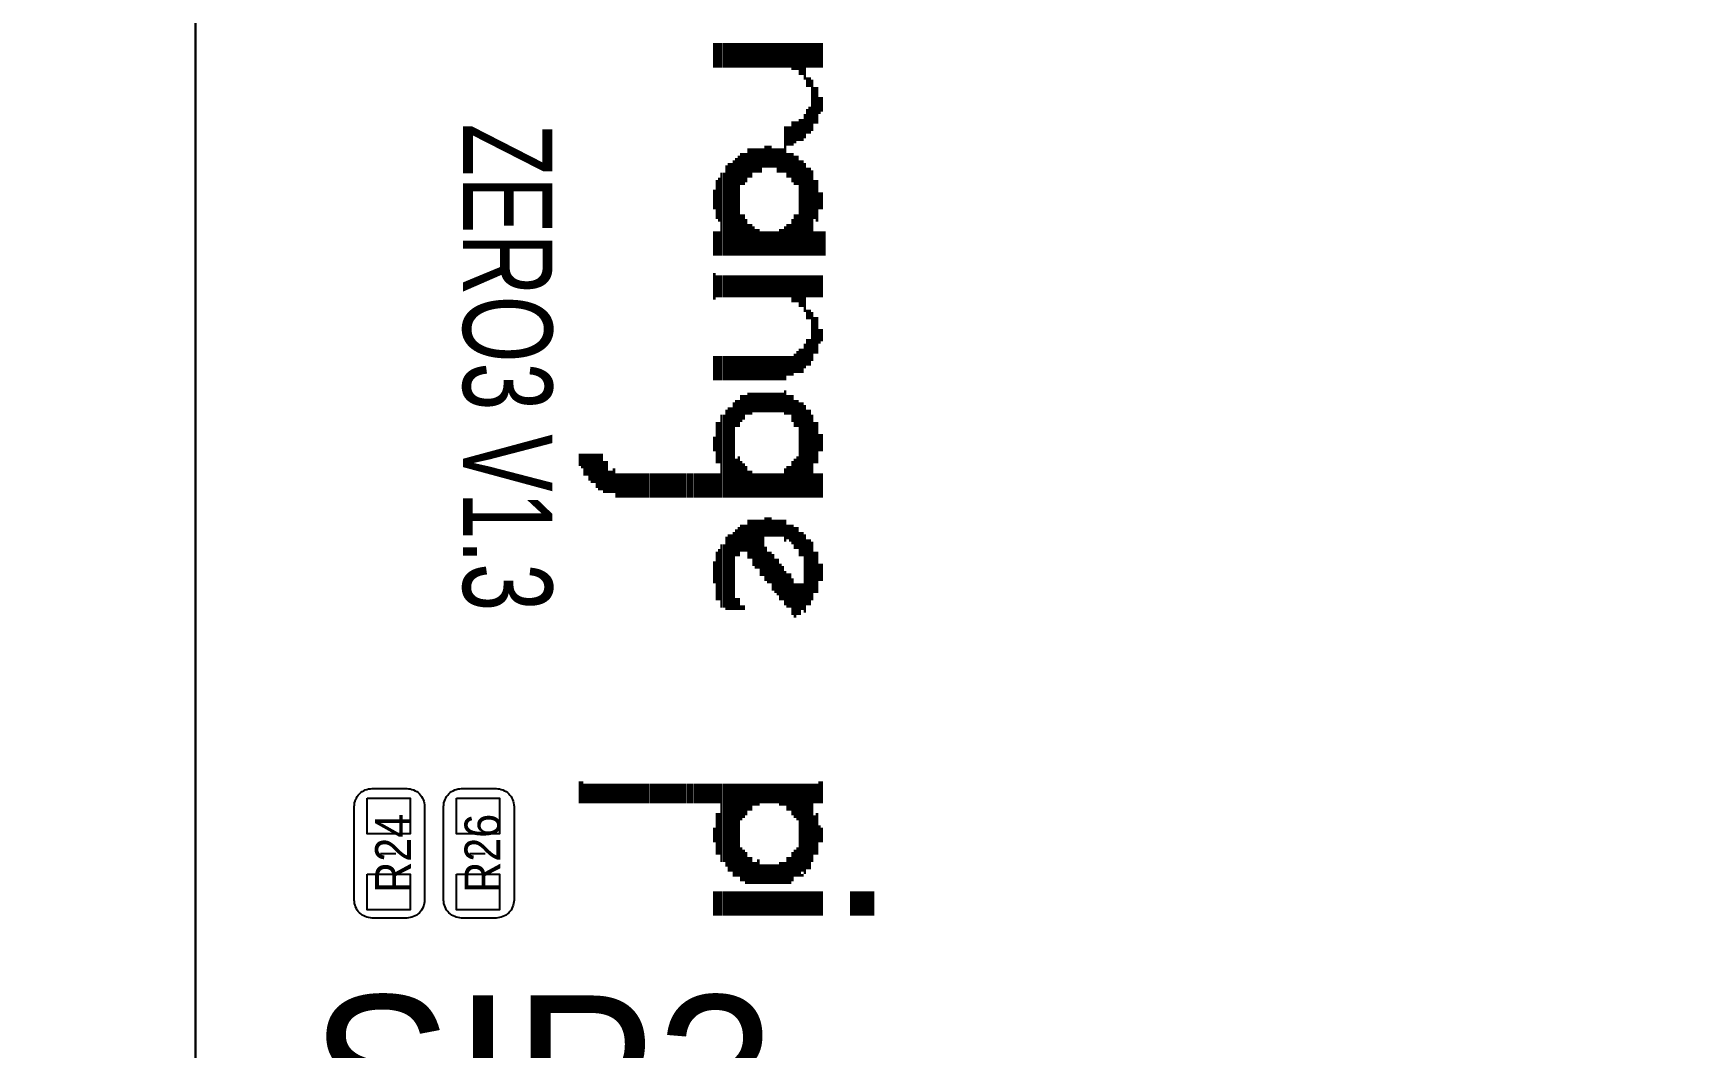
# Model space of a CAD drawing. Extents: x 0 to 107, y 0 to 124.
# Drawn here: x 48.83 to 60.68, y 22.49 to 29.7 of the extents above; entities that cross this region are included whole.
import ezdxf
from ezdxf.enums import TextEntityAlignment as Align

# ---------------------------------------------------------------- set-up
doc = ezdxf.new("R2010")
doc.units = 0
for name, color, linetype in [('BG_OUTLINE', 254, 'CONTINUOUS'), ('BG_SILKSCREEN_TOP', 3, 'CONTINUOUS'), ('PG_SILKSCREEN_TOP', 6, 'CONTINUOUS'), ('PIN_TOP', 80, 'CONTINUOUS'), ('RD_DISPLAY_TOP', 142, 'CONTINUOUS'), ('RD_SILKSCREEN_TOP', 142, 'CONTINUOUS')]:
    doc.layers.add(name, color=color, linetype=linetype)

msp = doc.modelspace()

# ---------------------------------------------------------------- linework, layer by layer
at = {"layer": 'BG_OUTLINE'}
for points in [[(0, 7.112), (0, 58.059066, -0.414214), (2.032, 60.091066), (47.950882, 60.091066, -0.414214), (49.982882, 58.059066), (49.982882, 7.112, -0.414214), (47.950882, 5.08), (2.032, 5.08, -0.414214), (0, 7.112)], [(49.982882, 7.112), (49.982882, 58.059066, -0.414214), (52.014882, 60.091066), (97.933764, 60.091066, -0.414214), (99.965764, 58.059066), (99.965764, 7.112, -0.414214), (97.933764, 5.08), (2.032, 5.08), (2.032, 2.032, 0.414214), (4.064, 0), (95.901764, 0, 0.414214), (97.933764, 2.032), (97.933764, 5.08)]]:
    msp.add_lwpolyline(points, format="xyb", dxfattribs=at)
at = {"layer": 'BG_SILKSCREEN_TOP', "const_width": 0.017272}
for points in [[(53.669184, 29.629862), (53.669184, 29.456126)], [(53.68671, 29.629862), (53.68671, 29.456126)], [(53.703982, 29.629862), (53.703982, 29.456126)], [(53.721254, 29.629862), (53.721254, 29.456126)], [(53.73878, 29.629862), (53.73878, 29.456126)], [(53.756052, 29.629862), (53.756052, 29.456126)], [(53.773578, 29.629862), (53.773578, 29.456126)], [(53.79085, 29.629862), (53.79085, 29.456126)], [(53.808122, 29.629862), (53.808122, 29.456126)], [(53.825648, 29.629862), (53.825648, 29.456126)], [(53.84292, 29.629862), (53.84292, 29.456126)], [(53.860446, 29.629862), (53.860446, 29.456126)], [(53.877718, 29.629862), (53.877718, 29.456126)], [(53.89499, 29.629862), (53.89499, 29.456126)], [(53.912516, 29.629862), (53.912516, 29.456126)], [(53.929788, 29.629862), (53.929788, 29.456126)], [(53.947314, 29.629862), (53.947314, 29.456126)], [(53.964586, 29.629862), (53.964586, 29.456126)], [(53.981858, 29.629862), (53.981858, 29.456126)], [(53.999384, 29.629862), (53.999384, 29.456126)], [(54.016656, 29.629862), (54.016656, 29.456126)], [(54.034182, 29.629862), (54.034182, 29.456126)], [(54.051454, 29.629862), (54.051454, 29.456126)], [(54.068726, 29.629862), (54.068726, 29.456126)], [(54.086252, 29.629862), (54.086252, 29.456126)], [(54.103524, 29.629862), (54.103524, 29.456126)], [(54.12105, 29.629862), (54.12105, 29.456126)], [(54.138322, 29.629862), (54.138322, 29.456126)], [(54.155594, 29.629862), (54.155594, 29.456126)], [(54.17312, 29.629862), (54.17312, 29.456126)], [(54.190392, 29.629862), (54.190392, 29.456126)], [(54.207918, 29.629862), (54.207918, 29.456126)], [(54.22519, 29.629862), (54.22519, 29.438854)], [(54.242462, 29.629862), (54.242462, 29.438854)], [(54.259988, 29.629862), (54.259988, 29.438854)], [(54.27726, 29.629862), (54.27726, 29.404056)], [(54.294786, 29.629862), (54.294786, 29.404056)], [(54.312058, 29.629862), (54.312058, 29.369258)], [(54.32933, 29.629862), (54.32933, 29.456126)], [(54.346856, 29.629862), (54.346856, 29.456126)], [(54.364128, 29.629862), (54.364128, 29.456126)], [(54.381654, 29.629862), (54.381654, 29.456126)], [(54.398926, 29.629862), (54.398926, 29.456126)], [(54.416198, 29.629862), (54.416198, 29.456126)], [(54.433724, 29.629862), (54.433724, 29.456126)], [(54.32933, 29.38653), (54.32933, 29.317188)], [(54.346856, 29.38653), (54.346856, 29.317188)], [(54.364128, 29.369258), (54.364128, 29.004514)], [(54.381654, 29.317188), (54.381654, 29.056584)], [(54.398926, 29.317188), (54.398926, 29.056584)], [(54.32933, 29.160724), (54.32933, 28.986988)], [(54.346856, 29.17825), (54.346856, 28.986988)], [(54.416198, 29.247592), (54.416198, 29.125926)], [(54.433724, 29.247592), (54.433724, 29.143452)], [(54.17312, 29.039058), (54.17312, 28.709112)], [(54.190392, 29.039058), (54.190392, 28.90012)], [(54.207918, 29.039058), (54.207918, 28.90012)], [(54.22519, 29.073856), (54.22519, 28.90012)], [(54.242462, 29.073856), (54.242462, 28.917646)], [(54.259988, 29.073856), (54.259988, 28.934918)], [(54.27726, 29.091382), (54.27726, 28.934918)], [(54.294786, 29.091382), (54.294786, 28.934918)], [(54.312058, 29.125926), (54.312058, 28.95219)], [(53.808122, 28.79598), (53.808122, 28.118308)], [(53.825648, 28.813252), (53.825648, 28.118308)], [(53.84292, 28.830778), (53.84292, 28.118308)], [(53.860446, 28.84805), (53.860446, 28.622244)], [(53.877718, 28.84805), (53.877718, 28.622244)], [(53.89499, 28.84805), (53.89499, 28.639516)], [(53.912516, 28.882848), (53.912516, 28.674314)], [(53.929788, 28.882848), (53.929788, 28.674314)], [(53.947314, 28.882848), (53.947314, 28.709112)], [(53.964586, 28.882848), (53.964586, 28.709112)], [(53.981858, 28.882848), (53.981858, 28.709112)], [(53.999384, 28.882848), (53.999384, 28.709112)], [(54.016656, 28.882848), (54.016656, 28.74391)], [(54.034182, 28.90012), (54.034182, 28.74391)], [(54.051454, 28.90012), (54.051454, 28.74391)], [(54.068726, 28.90012), (54.068726, 28.74391)], [(54.086252, 28.882848), (54.086252, 28.74391)], [(54.103524, 28.882848), (54.103524, 28.74391)], [(54.12105, 28.882848), (54.12105, 28.709112)], [(54.138322, 28.882848), (54.138322, 28.709112)], [(54.155594, 28.882848), (54.155594, 28.709112)], [(54.190392, 28.84805), (54.190392, 28.674314)], [(54.207918, 28.84805), (54.207918, 28.674314)], [(54.22519, 28.84805), (54.22519, 28.639516)], [(54.242462, 28.830778), (54.242462, 28.622244)], [(54.259988, 28.830778), (54.259988, 28.622244)], [(54.27726, 28.79598), (54.27726, 28.118308)], [(54.294786, 28.79598), (54.294786, 28.118308)], [(53.703982, 28.674314), (53.703982, 28.36164)], [(53.721254, 28.709112), (53.721254, 28.118308)], [(53.73878, 28.709112), (53.73878, 28.118308)], [(53.756052, 28.761182), (53.756052, 28.118308)], [(53.773578, 28.778454), (53.773578, 28.118308)], [(53.79085, 28.778454), (53.79085, 28.118308)], [(54.312058, 28.778454), (54.312058, 28.118308)], [(54.32933, 28.74391), (54.32933, 28.118308)], [(54.346856, 28.74391), (54.346856, 28.118308)], [(54.364128, 28.726384), (54.364128, 28.118308)], [(53.669184, 28.587446), (53.669184, 28.448508)], [(53.68671, 28.657042), (53.68671, 28.378912)], [(54.381654, 28.657042), (54.381654, 28.378912)], [(54.398926, 28.657042), (54.398926, 28.36164)], [(54.416198, 28.570174), (54.416198, 28.448508)], [(54.433724, 28.570174), (54.433724, 28.448508)], [(53.860446, 28.41371), (53.860446, 28.118308)], [(53.877718, 28.41371), (53.877718, 28.118308)], [(53.89499, 28.378912), (53.89499, 28.118308)], [(53.912516, 28.344114), (53.912516, 28.118308)], [(53.929788, 28.344114), (53.929788, 28.118308)], [(53.947314, 28.326842), (53.947314, 28.118308)], [(54.17312, 28.326842), (54.17312, 28.118308)], [(54.190392, 28.344114), (54.190392, 28.118308)], [(54.207918, 28.344114), (54.207918, 28.118308)], [(54.22519, 28.378912), (54.22519, 28.118308)], [(54.242462, 28.41371), (54.242462, 28.118308)], [(54.259988, 28.41371), (54.259988, 28.118308)], [(53.669184, 28.292044), (53.669184, 28.118308)], [(53.68671, 28.292044), (53.68671, 28.118308)], [(53.703982, 28.292044), (53.703982, 28.118308)], [(53.964586, 28.309316), (53.964586, 28.118308)], [(53.981858, 28.309316), (53.981858, 28.118308)], [(53.999384, 28.292044), (53.999384, 28.118308)], [(54.016656, 28.292044), (54.016656, 28.118308)], [(54.034182, 28.292044), (54.034182, 28.118308)], [(54.051454, 28.292044), (54.051454, 28.118308)], [(54.068726, 28.292044), (54.068726, 28.118308)], [(54.086252, 28.292044), (54.086252, 28.118308)], [(54.103524, 28.292044), (54.103524, 28.118308)], [(54.12105, 28.292044), (54.12105, 28.118308)], [(54.138322, 28.309316), (54.138322, 28.118308)], [(54.155594, 28.309316), (54.155594, 28.118308)], [(54.381654, 28.292044), (54.381654, 28.118308)], [(54.398926, 28.292044), (54.398926, 28.118308)], [(54.416198, 28.292044), (54.416198, 28.118308)], [(54.433724, 28.292044), (54.433724, 28.118308)], [(54.450996, 28.292044), (54.450996, 28.118308)], [(53.669184, 27.996642), (53.669184, 27.805634)], [(53.68671, 27.97937), (53.68671, 27.822906)], [(53.703982, 27.97937), (53.703982, 27.822906)], [(53.721254, 27.97937), (53.721254, 27.822906)], [(53.73878, 27.97937), (53.73878, 27.822906)], [(53.756052, 27.97937), (53.756052, 27.822906)], [(53.773578, 27.97937), (53.773578, 27.822906)], [(53.79085, 27.97937), (53.79085, 27.822906)], [(53.808122, 27.97937), (53.808122, 27.822906)], [(53.825648, 27.97937), (53.825648, 27.822906)], [(53.84292, 27.97937), (53.84292, 27.822906)], [(53.860446, 27.97937), (53.860446, 27.822906)], [(53.877718, 27.97937), (53.877718, 27.822906)], [(53.89499, 27.97937), (53.89499, 27.822906)], [(53.912516, 27.97937), (53.912516, 27.822906)], [(53.929788, 27.97937), (53.929788, 27.822906)], [(53.947314, 27.97937), (53.947314, 27.822906)], [(53.964586, 27.97937), (53.964586, 27.822906)], [(53.981858, 27.97937), (53.981858, 27.822906)], [(53.999384, 27.97937), (53.999384, 27.822906)], [(54.016656, 27.97937), (54.016656, 27.822906)], [(54.034182, 27.97937), (54.034182, 27.822906)], [(54.051454, 27.97937), (54.051454, 27.822906)], [(54.068726, 27.97937), (54.068726, 27.822906)], [(54.086252, 27.97937), (54.086252, 27.822906)], [(54.103524, 27.97937), (54.103524, 27.822906)], [(54.12105, 27.97937), (54.12105, 27.822906)], [(54.138322, 27.97937), (54.138322, 27.822906)], [(54.155594, 27.97937), (54.155594, 27.822906)], [(54.17312, 27.97937), (54.17312, 27.822906)], [(54.190392, 27.97937), (54.190392, 27.822906)], [(54.207918, 27.97937), (54.207918, 27.822906)], [(54.22519, 27.97937), (54.22519, 27.788108)], [(54.242462, 27.97937), (54.242462, 27.788108)], [(54.259988, 27.97937), (54.259988, 27.788108)], [(54.27726, 27.97937), (54.27726, 27.753564)], [(54.294786, 27.97937), (54.294786, 27.753564)], [(54.312058, 27.97937), (54.312058, 27.718766)], [(54.32933, 27.97937), (54.32933, 27.822906)], [(54.346856, 27.97937), (54.346856, 27.822906)], [(54.364128, 27.97937), (54.364128, 27.822906)], [(54.381654, 27.97937), (54.381654, 27.822906)], [(54.398926, 27.97937), (54.398926, 27.822906)], [(54.416198, 27.97937), (54.416198, 27.822906)], [(54.433724, 27.97937), (54.433724, 27.822906)], [(54.32933, 27.736038), (54.32933, 27.666696)], [(54.346856, 27.736038), (54.346856, 27.666696)], [(54.364128, 27.718766), (54.364128, 27.371294)], [(54.381654, 27.683968), (54.381654, 27.423364)], [(54.398926, 27.683968), (54.398926, 27.423364)], [(54.312058, 27.49296), (54.312058, 27.31897)], [(54.32933, 27.527504), (54.32933, 27.336496)], [(54.346856, 27.527504), (54.346856, 27.336496)], [(54.416198, 27.5971), (54.416198, 27.49296)], [(54.433724, 27.5971), (54.433724, 27.510232)], [(53.669184, 27.405838), (53.669184, 27.232102)], [(53.68671, 27.405838), (53.68671, 27.232102)], [(53.703982, 27.405838), (53.703982, 27.232102)], [(53.721254, 27.405838), (53.721254, 27.232102)], [(53.73878, 27.405838), (53.73878, 27.232102)], [(53.756052, 27.405838), (53.756052, 27.232102)], [(53.773578, 27.405838), (53.773578, 27.232102)], [(53.79085, 27.405838), (53.79085, 27.232102)], [(53.808122, 27.405838), (53.808122, 27.232102)], [(53.825648, 27.405838), (53.825648, 27.232102)], [(53.84292, 27.405838), (53.84292, 27.232102)], [(53.860446, 27.405838), (53.860446, 27.232102)], [(53.877718, 27.405838), (53.877718, 27.232102)], [(53.89499, 27.405838), (53.89499, 27.232102)], [(53.912516, 27.405838), (53.912516, 27.232102)], [(53.929788, 27.405838), (53.929788, 27.232102)], [(53.947314, 27.405838), (53.947314, 27.232102)], [(53.964586, 27.405838), (53.964586, 27.232102)], [(53.981858, 27.405838), (53.981858, 27.232102)], [(53.999384, 27.405838), (53.999384, 27.232102)], [(54.016656, 27.405838), (54.016656, 27.232102)], [(54.034182, 27.405838), (54.034182, 27.232102)], [(54.051454, 27.405838), (54.051454, 27.232102)], [(54.068726, 27.405838), (54.068726, 27.232102)], [(54.086252, 27.405838), (54.086252, 27.232102)], [(54.103524, 27.405838), (54.103524, 27.232102)], [(54.12105, 27.405838), (54.12105, 27.232102)], [(54.138322, 27.405838), (54.138322, 27.232102)], [(54.155594, 27.405838), (54.155594, 27.232102)], [(54.17312, 27.405838), (54.17312, 27.232102)], [(54.190392, 27.405838), (54.190392, 27.2669)], [(54.207918, 27.405838), (54.207918, 27.2669)], [(54.22519, 27.405838), (54.22519, 27.2669)], [(54.242462, 27.423364), (54.242462, 27.284426)], [(54.259988, 27.440636), (54.259988, 27.284426)], [(54.27726, 27.458162), (54.27726, 27.284426)], [(54.294786, 27.458162), (54.294786, 27.284426)], [(53.912516, 27.145234), (53.912516, 26.989024)], [(53.929788, 27.145234), (53.929788, 26.989024)], [(53.947314, 27.145234), (53.947314, 27.006296)], [(53.964586, 27.145234), (53.964586, 27.006296)], [(53.981858, 27.145234), (53.981858, 27.006296)], [(53.999384, 27.145234), (53.999384, 27.006296)], [(54.016656, 27.145234), (54.016656, 27.006296)], [(54.034182, 27.145234), (54.034182, 27.006296)], [(54.051454, 27.145234), (54.051454, 27.006296)], [(54.068726, 27.145234), (54.068726, 27.006296)], [(54.086252, 27.145234), (54.086252, 27.006296)], [(54.103524, 27.145234), (54.103524, 27.006296)], [(54.12105, 27.145234), (54.12105, 27.006296)], [(54.138322, 27.145234), (54.138322, 27.006296)], [(54.155594, 27.145234), (54.155594, 27.006296)], [(54.17312, 27.16276), (54.17312, 26.989024)], [(53.756052, 27.023822), (53.756052, 26.39822)], [(53.773578, 27.041094), (53.773578, 26.39822)], [(53.79085, 27.041094), (53.79085, 26.39822)], [(53.808122, 27.075892), (53.808122, 26.39822)], [(53.825648, 27.093164), (53.825648, 26.902156)], [(53.84292, 27.093164), (53.84292, 26.902156)], [(53.860446, 27.127962), (53.860446, 26.936954)], [(53.877718, 27.127962), (53.877718, 26.954226)], [(53.89499, 27.127962), (53.89499, 26.989024)], [(54.190392, 27.127962), (54.190392, 26.989024)], [(54.207918, 27.127962), (54.207918, 26.989024)], [(54.22519, 27.127962), (54.22519, 26.936954)], [(54.242462, 27.093164), (54.242462, 26.902156)], [(54.259988, 27.093164), (54.259988, 26.902156)], [(54.27726, 27.075892), (54.27726, 26.39822)], [(54.294786, 27.075892), (54.294786, 26.39822)], [(54.312058, 27.058366), (54.312058, 26.39822)], [(54.32933, 27.023822), (54.32933, 26.39822)], [(54.346856, 27.023822), (54.346856, 26.39822)], [(53.68671, 26.936954), (53.68671, 26.641552)], [(53.703982, 26.936954), (53.703982, 26.641552)], [(53.721254, 26.989024), (53.721254, 26.39822)], [(53.73878, 26.989024), (53.73878, 26.39822)], [(54.364128, 26.989024), (54.364128, 26.39822)], [(54.381654, 26.936954), (54.381654, 26.641552)], [(54.398926, 26.936954), (54.398926, 26.641552)], [(53.669184, 26.83256), (53.669184, 26.72842)], [(54.416198, 26.850086), (54.416198, 26.72842)], [(54.433724, 26.850086), (54.433724, 26.72842)], [(52.713636, 26.710894), (52.713636, 26.624026)], [(52.730908, 26.710894), (52.730908, 26.606754)], [(52.748434, 26.710894), (52.748434, 26.554684)], [(52.765706, 26.710894), (52.765706, 26.554684)], [(52.783232, 26.710894), (52.783232, 26.519886)], [(52.800504, 26.710894), (52.800504, 26.502614)], [(52.817776, 26.710894), (52.817776, 26.502614)], [(52.835302, 26.710894), (52.835302, 26.467816)], [(52.852574, 26.710894), (52.852574, 26.45029)], [(52.8701, 26.710894), (52.8701, 26.45029)], [(53.825648, 26.67635), (53.825648, 26.39822)], [(53.84292, 26.693622), (53.84292, 26.39822)], [(54.242462, 26.67635), (54.242462, 26.39822)], [(54.259988, 26.693622), (54.259988, 26.39822)], [(52.887372, 26.658824), (52.887372, 26.433018)], [(52.904644, 26.658824), (52.904644, 26.433018)], [(52.92217, 26.589482), (52.92217, 26.433018)], [(52.939442, 26.589482), (52.939442, 26.433018)], [(52.956968, 26.606754), (52.956968, 26.433018)], [(52.97424, 26.571956), (52.97424, 26.39822)], [(52.991512, 26.571956), (52.991512, 26.39822)], [(53.009038, 26.571956), (53.009038, 26.39822)], [(53.02631, 26.571956), (53.02631, 26.39822)], [(53.043836, 26.571956), (53.043836, 26.39822)], [(53.061108, 26.571956), (53.061108, 26.39822)], [(53.07838, 26.571956), (53.07838, 26.39822)], [(53.095906, 26.571956), (53.095906, 26.39822)], [(53.113178, 26.571956), (53.113178, 26.39822)], [(53.130704, 26.571956), (53.130704, 26.39822)], [(53.147976, 26.571956), (53.147976, 26.39822)], [(53.165248, 26.571956), (53.165248, 26.39822)], [(53.182774, 26.571956), (53.182774, 26.39822)], [(53.200046, 26.571956), (53.200046, 26.39822)], [(53.217572, 26.571956), (53.217572, 26.39822)], [(53.234844, 26.571956), (53.234844, 26.39822)], [(53.252116, 26.571956), (53.252116, 26.39822)], [(53.269642, 26.571956), (53.269642, 26.39822)], [(53.286914, 26.571956), (53.286914, 26.39822)], [(53.30444, 26.571956), (53.30444, 26.39822)], [(53.321712, 26.571956), (53.321712, 26.39822)], [(53.338984, 26.571956), (53.338984, 26.39822)], [(53.35651, 26.571956), (53.35651, 26.39822)], [(53.373782, 26.571956), (53.373782, 26.39822)], [(53.391308, 26.571956), (53.391308, 26.39822)], [(53.40858, 26.571956), (53.40858, 26.39822)], [(53.425852, 26.571956), (53.425852, 26.39822)], [(53.443378, 26.571956), (53.443378, 26.39822)], [(53.46065, 26.571956), (53.46065, 26.39822)], [(53.478176, 26.571956), (53.478176, 26.39822)], [(53.495448, 26.571956), (53.495448, 26.39822)], [(53.51272, 26.571956), (53.51272, 26.39822)], [(53.530246, 26.571956), (53.530246, 26.39822)], [(53.547518, 26.571956), (53.547518, 26.39822)], [(53.565044, 26.571956), (53.565044, 26.39822)], [(53.582316, 26.571956), (53.582316, 26.39822)], [(53.599842, 26.571956), (53.599842, 26.39822)], [(53.617114, 26.571956), (53.617114, 26.39822)], [(53.634386, 26.571956), (53.634386, 26.39822)], [(53.651912, 26.571956), (53.651912, 26.39822)], [(53.669184, 26.571956), (53.669184, 26.39822)], [(53.68671, 26.571956), (53.68671, 26.39822)], [(53.703982, 26.571956), (53.703982, 26.39822)], [(53.860446, 26.658824), (53.860446, 26.39822)], [(53.877718, 26.641552), (53.877718, 26.39822)], [(53.89499, 26.624026), (53.89499, 26.39822)], [(53.912516, 26.589482), (53.912516, 26.39822)], [(53.929788, 26.589482), (53.929788, 26.39822)], [(53.947314, 26.571956), (53.947314, 26.39822)], [(53.964586, 26.571956), (53.964586, 26.39822)], [(53.981858, 26.571956), (53.981858, 26.39822)], [(53.999384, 26.571956), (53.999384, 26.39822)], [(54.016656, 26.571956), (54.016656, 26.39822)], [(54.034182, 26.571956), (54.034182, 26.39822)], [(54.051454, 26.571956), (54.051454, 26.39822)], [(54.068726, 26.571956), (54.068726, 26.39822)], [(54.086252, 26.571956), (54.086252, 26.39822)], [(54.103524, 26.571956), (54.103524, 26.39822)], [(54.12105, 26.571956), (54.12105, 26.39822)], [(54.138322, 26.571956), (54.138322, 26.39822)], [(54.155594, 26.571956), (54.155594, 26.39822)], [(54.17312, 26.606754), (54.17312, 26.39822)], [(54.190392, 26.624026), (54.190392, 26.39822)], [(54.207918, 26.624026), (54.207918, 26.39822)], [(54.22519, 26.658824), (54.22519, 26.39822)], [(54.381654, 26.571956), (54.381654, 26.39822)], [(54.398926, 26.571956), (54.398926, 26.39822)], [(54.416198, 26.571956), (54.416198, 26.39822)], [(54.433724, 26.571956), (54.433724, 26.39822)], [(53.84292, 26.189686), (53.84292, 25.981152)], [(53.860446, 26.207212), (53.860446, 26.01595)], [(53.877718, 26.207212), (53.877718, 26.01595)], [(53.89499, 26.207212), (53.89499, 26.01595)], [(53.912516, 26.241756), (53.912516, 25.96388)], [(53.929788, 26.241756), (53.929788, 25.96388)], [(53.947314, 26.241756), (53.947314, 25.91181)], [(53.964586, 26.241756), (53.964586, 25.894284)], [(53.981858, 26.241756), (53.981858, 25.894284)], [(53.999384, 26.241756), (53.999384, 25.842214)], [(54.016656, 26.241756), (54.016656, 25.842214)], [(54.034182, 26.259282), (54.034182, 26.120344)], [(54.051454, 26.259282), (54.051454, 26.120344)], [(54.068726, 26.259282), (54.068726, 26.120344)], [(54.086252, 26.241756), (54.086252, 26.120344)], [(54.103524, 26.241756), (54.103524, 26.120344)], [(54.12105, 26.241756), (54.12105, 26.120344)], [(54.138322, 26.241756), (54.138322, 26.120344)], [(54.155594, 26.241756), (54.155594, 26.120344)], [(54.17312, 26.241756), (54.17312, 26.085546)], [(54.190392, 26.207212), (54.190392, 26.102818)], [(54.207918, 26.207212), (54.207918, 26.085546)], [(54.22519, 26.207212), (54.22519, 26.06802)], [(54.242462, 26.189686), (54.242462, 26.033476)], [(54.259988, 26.189686), (54.259988, 26.033476)], [(53.721254, 26.06802), (53.721254, 25.616408)], [(53.73878, 26.06802), (53.73878, 25.616408)], [(53.756052, 26.120344), (53.756052, 25.599136)], [(53.773578, 26.137616), (53.773578, 25.599136)], [(53.79085, 26.137616), (53.79085, 25.599136)], [(53.808122, 26.154888), (53.808122, 25.599136)], [(53.825648, 26.172414), (53.825648, 25.981152)], [(54.27726, 26.154888), (54.27726, 25.981152)], [(54.294786, 26.154888), (54.294786, 25.981152)], [(54.312058, 26.137616), (54.312058, 25.58161)], [(54.32933, 26.102818), (54.32933, 25.63368)], [(54.346856, 26.102818), (54.346856, 25.63368)], [(54.364128, 26.085546), (54.364128, 25.668478)], [(53.68671, 26.01595), (53.68671, 25.668478)], [(53.703982, 26.033476), (53.703982, 25.668478)], [(54.034182, 26.050748), (54.034182, 25.807416)], [(54.051454, 26.01595), (54.051454, 25.790144)], [(54.068726, 26.01595), (54.068726, 25.790144)], [(54.086252, 25.998678), (54.086252, 25.738074)], [(54.103524, 25.96388), (54.103524, 25.720548)], [(54.12105, 25.96388), (54.12105, 25.703276)], [(54.381654, 26.01595), (54.381654, 25.720548)], [(54.398926, 26.01595), (54.398926, 25.720548)], [(53.669184, 25.946608), (53.669184, 25.790144)], [(54.138322, 25.929082), (54.138322, 25.668478)], [(54.155594, 25.91181), (54.155594, 25.668478)], [(54.17312, 25.877012), (54.17312, 25.63368)], [(54.190392, 25.85974), (54.190392, 25.616408)], [(54.207918, 25.85974), (54.207918, 25.616408)], [(54.416198, 25.929082), (54.416198, 25.807416)], [(54.433724, 25.929082), (54.433724, 25.807416)], [(54.22519, 25.824942), (54.22519, 25.564338)], [(54.242462, 25.790144), (54.242462, 25.546812)], [(54.259988, 25.790144), (54.259988, 25.564338)], [(54.27726, 25.790144), (54.27726, 25.564338)], [(54.294786, 25.790144), (54.294786, 25.599136)], [(53.825648, 25.686004), (53.825648, 25.599136)], [(53.84292, 25.686004), (53.84292, 25.599136)], [(53.860446, 25.63368), (53.860446, 25.599136)], [(53.877718, 25.63368), (53.877718, 25.599136)], [(52.713636, 24.38273), (52.713636, 24.22652)], [(52.730908, 24.38273), (52.730908, 24.22652)], [(52.748434, 24.365458), (52.748434, 24.22652)], [(52.765706, 24.365458), (52.765706, 24.22652)], [(52.783232, 24.365458), (52.783232, 24.22652)], [(52.800504, 24.365458), (52.800504, 24.22652)], [(52.817776, 24.365458), (52.817776, 24.22652)], [(52.835302, 24.365458), (52.835302, 24.22652)], [(52.852574, 24.365458), (52.852574, 24.22652)], [(52.8701, 24.365458), (52.8701, 24.22652)], [(52.887372, 24.365458), (52.887372, 24.22652)], [(52.904644, 24.365458), (52.904644, 24.22652)], [(52.92217, 24.365458), (52.92217, 24.22652)], [(52.939442, 24.365458), (52.939442, 24.22652)], [(52.956968, 24.365458), (52.956968, 24.22652)], [(52.97424, 24.365458), (52.97424, 24.22652)], [(52.991512, 24.365458), (52.991512, 24.22652)], [(53.009038, 24.365458), (53.009038, 24.22652)], [(53.02631, 24.365458), (53.02631, 24.22652)], [(53.043836, 24.365458), (53.043836, 24.22652)], [(53.061108, 24.365458), (53.061108, 24.22652)], [(53.07838, 24.365458), (53.07838, 24.22652)], [(53.095906, 24.365458), (53.095906, 24.22652)], [(53.113178, 24.365458), (53.113178, 24.22652)], [(53.130704, 24.365458), (53.130704, 24.22652)], [(53.147976, 24.365458), (53.147976, 24.22652)], [(53.165248, 24.365458), (53.165248, 24.22652)], [(53.182774, 24.365458), (53.182774, 24.22652)], [(53.200046, 24.365458), (53.200046, 24.22652)], [(53.217572, 24.365458), (53.217572, 24.22652)], [(53.234844, 24.365458), (53.234844, 24.22652)], [(53.252116, 24.365458), (53.252116, 24.22652)], [(53.269642, 24.365458), (53.269642, 24.22652)], [(53.286914, 24.365458), (53.286914, 24.22652)], [(53.30444, 24.365458), (53.30444, 24.22652)], [(53.321712, 24.365458), (53.321712, 24.22652)], [(53.338984, 24.365458), (53.338984, 24.22652)], [(53.35651, 24.365458), (53.35651, 24.22652)], [(53.373782, 24.365458), (53.373782, 24.22652)], [(53.391308, 24.365458), (53.391308, 24.22652)], [(53.40858, 24.365458), (53.40858, 24.22652)], [(53.425852, 24.365458), (53.425852, 24.22652)], [(53.443378, 24.365458), (53.443378, 24.22652)], [(53.46065, 24.365458), (53.46065, 24.22652)], [(53.478176, 24.365458), (53.478176, 24.22652)], [(53.495448, 24.365458), (53.495448, 24.22652)], [(53.51272, 24.365458), (53.51272, 24.22652)], [(53.530246, 24.365458), (53.530246, 24.22652)], [(53.547518, 24.365458), (53.547518, 24.22652)], [(53.565044, 24.365458), (53.565044, 24.22652)], [(53.582316, 24.365458), (53.582316, 24.22652)], [(53.599842, 24.365458), (53.599842, 24.22652)], [(53.617114, 24.365458), (53.617114, 24.22652)], [(53.634386, 24.365458), (53.634386, 24.22652)], [(53.651912, 24.365458), (53.651912, 24.22652)], [(53.669184, 24.365458), (53.669184, 24.22652)], [(53.68671, 24.365458), (53.68671, 24.22652)], [(53.703982, 24.365458), (53.703982, 24.22652)], [(53.721254, 24.365458), (53.721254, 23.809452)], [(53.73878, 24.365458), (53.73878, 23.809452)], [(53.756052, 24.365458), (53.756052, 23.774654)], [(53.773578, 24.365458), (53.773578, 23.739856)], [(53.79085, 24.365458), (53.79085, 23.739856)], [(53.808122, 24.365458), (53.808122, 23.705312)], [(53.825648, 24.365458), (53.825648, 23.705312)], [(53.84292, 24.365458), (53.84292, 23.705312)], [(53.860446, 24.365458), (53.860446, 24.104854)], [(53.877718, 24.365458), (53.877718, 24.122126)], [(53.89499, 24.365458), (53.89499, 24.139652)], [(53.912516, 24.365458), (53.912516, 24.174196)], [(53.929788, 24.365458), (53.929788, 24.174196)], [(53.947314, 24.365458), (53.947314, 24.208994)], [(53.964586, 24.365458), (53.964586, 24.208994)], [(53.981858, 24.365458), (53.981858, 24.208994)], [(53.999384, 24.365458), (53.999384, 24.22652)], [(54.016656, 24.365458), (54.016656, 24.22652)], [(54.034182, 24.365458), (54.034182, 24.22652)], [(54.051454, 24.365458), (54.051454, 24.22652)], [(54.068726, 24.365458), (54.068726, 24.22652)], [(54.086252, 24.365458), (54.086252, 24.22652)], [(54.103524, 24.365458), (54.103524, 24.22652)], [(54.12105, 24.365458), (54.12105, 24.22652)], [(54.138322, 24.365458), (54.138322, 24.208994)], [(54.155594, 24.365458), (54.155594, 24.208994)], [(54.17312, 24.365458), (54.17312, 24.208994)], [(54.190392, 24.365458), (54.190392, 24.174196)], [(54.207918, 24.365458), (54.207918, 24.174196)], [(54.22519, 24.365458), (54.22519, 24.139652)], [(54.242462, 24.365458), (54.242462, 24.122126)], [(54.259988, 24.365458), (54.259988, 24.104854)], [(54.27726, 24.365458), (54.27726, 23.705312)], [(54.294786, 24.365458), (54.294786, 23.739856)], [(54.312058, 24.365458), (54.312058, 23.722584)], [(54.32933, 24.365458), (54.32933, 23.757382)], [(54.346856, 24.365458), (54.346856, 23.757382)], [(54.364128, 24.365458), (54.364128, 23.809452)], [(54.381654, 24.365458), (54.381654, 24.22652)], [(54.398926, 24.365458), (54.398926, 24.22652)], [(54.416198, 24.38273), (54.416198, 24.22652)], [(54.433724, 24.38273), (54.433724, 24.22652)], [(53.669184, 24.052784), (53.669184, 23.94839)], [(53.68671, 24.156924), (53.68671, 23.861522)], [(53.703982, 24.156924), (53.703982, 23.861522)], [(54.381654, 24.139652), (54.381654, 23.861522)], [(54.398926, 24.156924), (54.398926, 23.861522)], [(54.416198, 24.070056), (54.416198, 23.94839)], [(54.433724, 24.052784), (54.433724, 23.94839)], [(53.860446, 23.913592), (53.860446, 23.670514)], [(53.877718, 23.89632), (53.877718, 23.670514)], [(53.89499, 23.879048), (53.89499, 23.652988)], [(53.912516, 23.84425), (53.912516, 23.652988)], [(53.929788, 23.84425), (53.929788, 23.652988)], [(53.981858, 23.826724), (53.981858, 23.652988)], [(54.190392, 23.84425), (54.190392, 23.652988)], [(54.207918, 23.84425), (54.207918, 23.652988)], [(54.22519, 23.879048), (54.22519, 23.670514)], [(54.242462, 23.89632), (54.242462, 23.705312)], [(54.259988, 23.913592), (54.259988, 23.705312)], [(53.947314, 23.809452), (53.947314, 23.652988)], [(53.964586, 23.809452), (53.964586, 23.652988)], [(53.999384, 23.79218), (53.999384, 23.652988)], [(54.016656, 23.79218), (54.016656, 23.652988)], [(54.034182, 23.79218), (54.034182, 23.652988)], [(54.051454, 23.79218), (54.051454, 23.652988)], [(54.068726, 23.79218), (54.068726, 23.652988)], [(54.086252, 23.79218), (54.086252, 23.652988)], [(54.103524, 23.79218), (54.103524, 23.652988)], [(54.12105, 23.79218), (54.12105, 23.652988)], [(54.138322, 23.809452), (54.138322, 23.652988)], [(54.155594, 23.809452), (54.155594, 23.652988)], [(54.17312, 23.809452), (54.17312, 23.652988)], [(54.294786, 23.722584), (54.294786, 23.705312)], [(53.669184, 23.600918), (53.669184, 23.427182)], [(53.68671, 23.600918), (53.68671, 23.427182)], [(53.703982, 23.600918), (53.703982, 23.427182)], [(53.721254, 23.600918), (53.721254, 23.427182)], [(53.73878, 23.600918), (53.73878, 23.427182)], [(53.756052, 23.600918), (53.756052, 23.427182)], [(53.773578, 23.600918), (53.773578, 23.427182)], [(53.79085, 23.600918), (53.79085, 23.427182)], [(53.808122, 23.600918), (53.808122, 23.427182)], [(53.825648, 23.600918), (53.825648, 23.427182)], [(53.84292, 23.600918), (53.84292, 23.427182)], [(53.860446, 23.600918), (53.860446, 23.427182)], [(53.877718, 23.600918), (53.877718, 23.427182)], [(53.89499, 23.600918), (53.89499, 23.427182)], [(53.912516, 23.600918), (53.912516, 23.427182)], [(53.929788, 23.600918), (53.929788, 23.427182)], [(53.947314, 23.600918), (53.947314, 23.427182)], [(53.964586, 23.600918), (53.964586, 23.427182)], [(53.981858, 23.600918), (53.981858, 23.427182)], [(53.999384, 23.600918), (53.999384, 23.427182)], [(54.016656, 23.600918), (54.016656, 23.427182)], [(54.034182, 23.600918), (54.034182, 23.427182)], [(54.051454, 23.600918), (54.051454, 23.427182)], [(54.068726, 23.600918), (54.068726, 23.427182)], [(54.086252, 23.600918), (54.086252, 23.427182)], [(54.103524, 23.600918), (54.103524, 23.427182)], [(54.12105, 23.600918), (54.12105, 23.427182)], [(54.138322, 23.600918), (54.138322, 23.427182)], [(54.155594, 23.600918), (54.155594, 23.427182)], [(54.17312, 23.600918), (54.17312, 23.427182)], [(54.190392, 23.600918), (54.190392, 23.427182)], [(54.207918, 23.600918), (54.207918, 23.427182)], [(54.22519, 23.600918), (54.22519, 23.427182)], [(54.242462, 23.600918), (54.242462, 23.427182)], [(54.259988, 23.600918), (54.259988, 23.427182)], [(54.27726, 23.600918), (54.27726, 23.427182)], [(54.294786, 23.600918), (54.294786, 23.427182)], [(54.312058, 23.600918), (54.312058, 23.427182)], [(54.32933, 23.600918), (54.32933, 23.427182)], [(54.346856, 23.600918), (54.346856, 23.427182)], [(54.364128, 23.600918), (54.364128, 23.427182)], [(54.381654, 23.600918), (54.381654, 23.427182)], [(54.398926, 23.600918), (54.398926, 23.427182)], [(54.416198, 23.600918), (54.416198, 23.427182)], [(54.433724, 23.600918), (54.433724, 23.427182)], [(54.642004, 23.600918), (54.642004, 23.427182)], [(54.65953, 23.600918), (54.65953, 23.427182)], [(54.676802, 23.600918), (54.676802, 23.427182)], [(54.694074, 23.600918), (54.694074, 23.427182)], [(54.7116, 23.600918), (54.7116, 23.427182)], [(54.728872, 23.600918), (54.728872, 23.427182)], [(54.746398, 23.600918), (54.746398, 23.427182)], [(54.76367, 23.600918), (54.76367, 23.427182)], [(54.780942, 23.600918), (54.780942, 23.427182)], [(54.798468, 23.600918), (54.798468, 23.427182)]]:
    msp.add_lwpolyline(points, dxfattribs=at)
at = {"layer": 'PG_SILKSCREEN_TOP'}
for points in [[(51.111404, 23.537672), (51.111404, 24.20366, -0.414214), (51.238404, 24.33066)], [(51.484276, 24.33066, -0.414214), (51.611276, 24.20366)], [(51.746404, 23.537672), (51.746404, 24.20366, -0.414214), (51.873404, 24.33066)], [(52.119276, 24.33066, -0.414214), (52.246276, 24.20366)], [(51.611276, 24.20366), (51.611276, 23.537672, -0.414214), (51.484276, 23.410672)], [(52.246276, 24.20366), (52.246276, 23.537672, -0.414214), (52.119276, 23.410672)], [(51.484276, 23.410672), (51.238404, 23.410672, -0.414214), (51.111404, 23.537672)], [(52.119276, 23.410672), (51.873404, 23.410672, -0.414214), (51.746404, 23.537672)]]:
    msp.add_lwpolyline(points, format="xyb", dxfattribs=at)
for points in [[(51.238404, 24.33066), (51.484276, 24.33066)], [(51.873404, 24.33066), (52.119276, 24.33066)], [(51.297586, 23.868634), (51.406806, 23.868634)], [(51.932586, 23.868634), (52.041806, 23.868634)]]:
    msp.add_lwpolyline(points, dxfattribs=at)
at = {"layer": 'PIN_TOP'}
for points in [[(51.203606, 24.263096), (51.508406, 24.263096), (51.508406, 24.009096), (51.203606, 24.009096)], [(51.838606, 24.263096), (52.143406, 24.263096), (52.143406, 24.009096), (51.838606, 24.009096)], [(51.203606, 23.723092), (51.508406, 23.723092), (51.508406, 23.469092), (51.203606, 23.469092)], [(51.838606, 23.723092), (52.143406, 23.723092), (52.143406, 23.469092), (51.838606, 23.469092)]]:
    msp.add_lwpolyline(points, close=True, dxfattribs=at)

# ---------------------------------------------------------------- texts
at = {"layer": 'BG_SILKSCREEN_TOP', "width": 0.72}
msp.add_text('ZERO3 V1.3', height=0.635, rotation=270, dxfattribs=at).set_placement((51.883818, 29.0576))
at = {"layer": 'RD_DISPLAY_TOP'}
msp.add_text('SIP3', height=1.143, dxfattribs=at).set_placement((52.451, 21.717), align=Align.CENTER)
at = {"layer": 'RD_SILKSCREEN_TOP', "width": 0.9}
for s, p in [('R24', (51.51374, 23.870666)), ('R26', (52.14874, 23.870666))]:
    msp.add_text(s, height=0.254, rotation=90, dxfattribs=at).set_placement(p, align=Align.CENTER)

doc.saveas('drawing.dxf')
